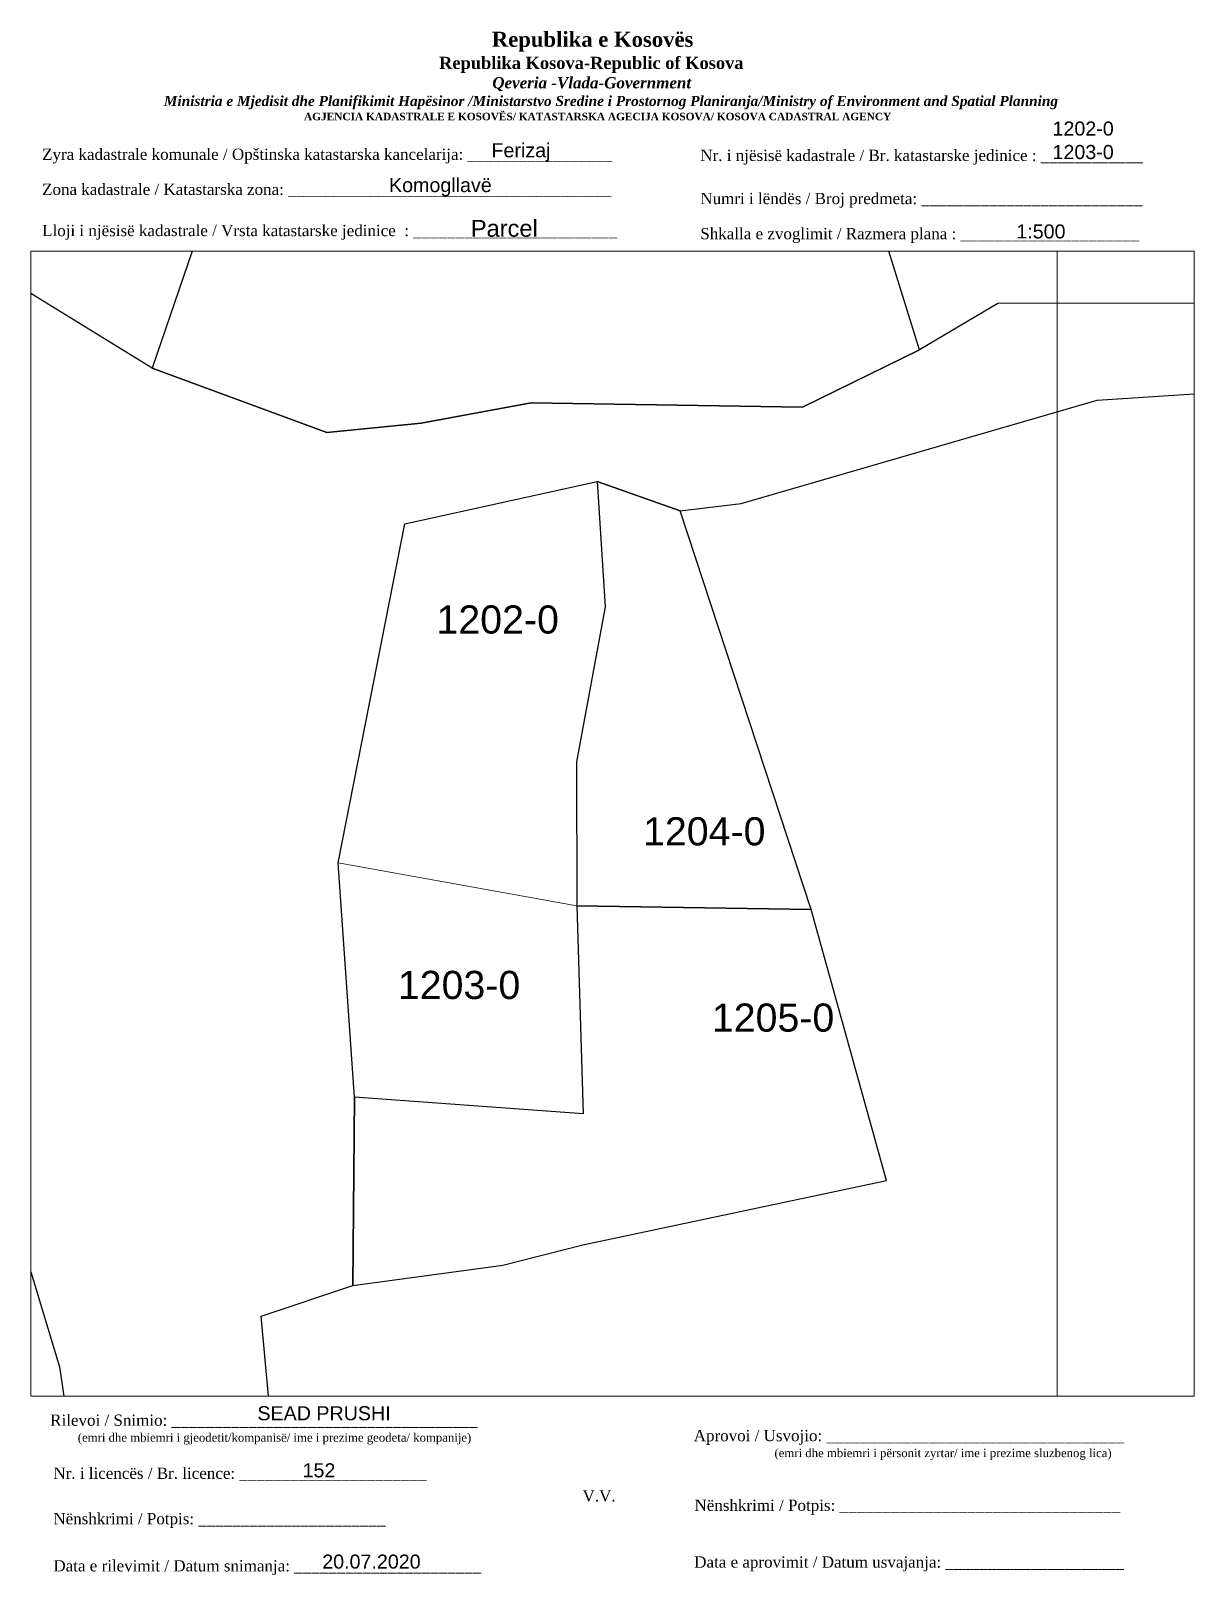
# Paper-space layout 'Manuali' of a CAD drawing. Header units: metres, sheet in millimetres. Extents: x 1 to 208, y 2 to 276.
# The model-space entities are those that its viewports show. They can reach past a viewport. Long polylines and large blocks are cut down to what shows.
import ezdxf
from ezdxf.enums import TextEntityAlignment as Align

# ---------------------------------------------------------------- set-up
doc = ezdxf.new("R2010")
doc.units = ezdxf.units.M
doc.header["$XCLIPFRAME"] = 0
doc.layers.add('KOMOGLLAV_A10_PAR_PARCEL_T', color=7, linetype='Continuous')
doc.layers.add('KOMOGLLAV_PAR_PARCELGEOM_I', color=7, linetype='Continuous')
for name, color, linetype, lineweight in [('Korniza e jashtme', 7, 'Continuous', 0), ('Orto', 7, 'Continuous', 0), ('Pikat zyrtare shape', 7, 'Continuous', 0)]:
    doc.layers.add(name, color=color, linetype=linetype, lineweight=lineweight)
doc.styles.get("Standard").update_dxf_attribs({"font": 'arial.ttf'})
picture_1 = doc.add_image_def('image1.ecw', size_in_pixel=(10000, 10000))

msp = doc.modelspace()

# ---------------------------------------------------------------- linework, layer by layer
at = {"layer": 'KOMOGLLAV_PAR_PARCELGEOM_I', "color": 7, "linetype": 'Continuous'}
for points in [[(7517586.77, 4689056.91), (7517566.67, 4689056.88), (7517559.7, 4689052.76), (7517549.3, 4689047.67), (7517525.22, 4689048.07), (7517515.43, 4689046.24), (7517507.06, 4689045.42), (7517491.55, 4689051.14), (7517470.33, 4689064.2)], [(7517467.28, 4689033.5), (7517480.57, 4688999.08), (7517477.24, 4688993.85)], [(7517475.72, 4688987.77), (7517483.31, 4688962.45), (7517487.17, 4688936.17)], [(7517505.5, 4688919.57), (7517501.24, 4688966.97), (7517509.38, 4688969.68), (7517509.53, 4688986.41), (7517508.06, 4689007.22), (7517514, 4689037.31), (7517531.09, 4689041.07), (7517538.45, 4689038.48), (7517543.88, 4689039.13), (7517543.88, 4689039.13), (7517575.5, 4689048.31), (7517598.31, 4689049.74)]]:
    msp.add_lwpolyline(points, dxfattribs=at)
for points in [[(7517559.7, 4689052.76), (7517551.95, 4689077.67), (7517548.88, 4689096.81), (7517537.18, 4689106.04), (7517505.62, 4689097.01), (7517512.16, 4689080.74), (7517497.27, 4689067.88), (7517491.55, 4689051.14), (7517507.06, 4689045.42), (7517515.43, 4689046.24), (7517525.22, 4689048.07), (7517549.3, 4689047.67), (7517559.7, 4689052.76)], [(7517550.08, 4689003.06), (7517538.45, 4689038.48), (7517531.09, 4689041.07), (7517531.79, 4689029.93), (7517529.24, 4689016.18), (7517529.28, 4689003.38), (7517550.08, 4689003.06)], [(7517556.78, 4688979), (7517550.08, 4689003.06), (7517529.28, 4689003.38), (7517529.82, 4688984.93), (7517509.53, 4688986.41), (7517509.38, 4688969.68), (7517522.69, 4688971.49), (7517529.8, 4688973.3), (7517556.78, 4688979)]]:
    msp.add_lwpolyline(points, close=True, dxfattribs=at)
at = {"layer": 'Pikat zyrtare shape'}
for points in [[(7517529.24, 4689016.18), (7517531.79, 4689029.93), (7517531.09, 4689041.07), (7517514, 4689037.31), (7517508.06, 4689007.22), (7517529.28, 4689003.38), (7517529.24, 4689016.18)], [(7517529.82, 4688984.93), (7517529.28, 4689003.38), (7517508.06, 4689007.22), (7517509.53, 4688986.41), (7517529.82, 4688984.93)]]:
    msp.add_lwpolyline(points, close=True, dxfattribs=at)

# ---------------------------------------------------------------- texts
at = {"layer": 'KOMOGLLAV_A10_PAR_PARCEL_T', "color": 7}
for s, p in [('1202-0', (7517522.24, 4689028.82)), ('1204-0', (7517540.59, 4689010.01)), ('1203-0', (7517518.81, 4688996.37)), ('1205-0', (7517546.7, 4688993.47))]:
    msp.add_text(s, height=2.5, dxfattribs=at).set_placement(p, align=Align.MIDDLE_CENTER)

# ---------------------------------------------------------------- pictures from other files: only their frames are drawn
at = {"layer": 'Orto'}
image = msp.add_image(picture_1, insert=(7516000, 4688000), size_in_units=(2000, 2000), dxfattribs=at)
image.set_boundary_path([(7332.39, 4681.76), (7859.2, 5231.39)])

psp = doc.layouts.new('Manuali')

# ---------------------------------------------------------------- texts
for s, insert, char_height, width, attachment_point in [('\\pi77.297;{\\fBook Antiqua|b1|i0|c0|p18;\\H1.333x;Republika e Kosovës\\fTimes New Roman|b1|i0|c0|p18;\\P\\pi67.927;\\fBook Antiqua|b1|i0|c0|p18;\\H0.8125x;Republika Kosova-Republic of Kosova\\fTimes New Roman|b1|i0|c0|p18;\\P\\pi77.378;\\fBook Antiqua|b1|i1|c0|p18;\\H0.9233x;Qeveria -Vlada-Government \\P\\pi13.032,l6,t23.033;\\fTimes New Roman|b1|i1|c0|p18;\\H0.9x;Ministria e Mjedisit dhe Planifikimit Hapësinor /Ministarstvo Sredine i Prostornog Planiranja/Ministry of Environment and Spatial Planning\\P\\pi43.931,l0,tz;\\fBook Antiqua|b1|i0|c0|p18;\\H0.7406x;AGJENCIA KADASTRALE E KOSOVËS/ KATASTARSKA AGECIJA KOSOVA/ KOSOVA CADASTRAL AGENCY}', (5.57, 275.89), 2, 191.8237, 1), ('1202-0\\P1203-0', (187.91, 256.6), 2.5, 9.6047, 5), ('{\\fTimes New Roman|b0|i0|c0|p18;Zyra kadastrale komunale / Opštinska katastarska kancelarija: _________________}', (2.98, 255.14), 2, 100.6873, 1), ('Ferizaj', (88.05, 254.47), 2.5, 9.9735, 5), ('{\\fTimes New Roman|b0|i0|c0|p18;Nr. i njësisë kadastrale / Br. katastarske jedinice : ____________}', (119.91, 254.94), 2, 79.9484, 1), ('Komogllavë', (73.73, 248.29), 2.5, 41.1507, 5), ('{\\fTimes New Roman|b0|i0|c0|p18;Zona kadastrale / Katastarska zona: ______________________________________}', (2.98, 248.91), 2, 100.6873, 1), ('{\\fTimes New Roman|b0|i0|c0|p18;Numri i lëndës / Broj predmeta: __________________________}', (119.91, 247.28), 2, 79.9484, 1), ('{\\fTimes New Roman|b0|i0|c0|p18;Lloji i njësisë kadastrale / Vrsta katastarske jedinice  : ________________________}', (2.98, 241.59), 2, 100.6873, 1), ('{\\fArial|b0|i0|c0|p34;Parcel}', (85.09, 240.96), 3, 11.2939, 5), ('1:500', (180.41, 240.41), 2.5, 10.1784, 5), ('{\\fTimes New Roman|b0|i0|c0|p18;Shkalla e zvoglimit / Razmera plana : _____________________}', (119.91, 241.04), 2, 79.9484, 1), ('{\\fTimes New Roman|b0|i0|c0|p18;Rilevoi / Snimio: ____________________________________\\P     \\H0.75x;(emri dhe mbiemri i gjeodetit/kompanisë/ ime i prezime geodeta/ kompanije)}', (42.38, 27.65), 2, 74.7958, 5), ('SEAD PRUSHI', (53.06, 30.53), 2.5, 27.1816, 5), ('{\\fTimes New Roman|b0|i0|c0|p18; Aprovoi / Usvojio: ___________________________________\\P                    \\H0.75x;(emri dhe mbiemri i përsonit zyrtar/ ime i prezime sluzbenog lica)}', (117.98, 27.58), 2, 83.344, 1), ('{\\fTimes New Roman|b0|i0|c0|p18;Nr. i licencës / Br. licence: ______________________\\P                                }', (4.98, 20.89), 2, 83.344, 1), ('152', (52.16, 20.39), 2.5, 5.3971, 5), ('{\\fTimes New Roman|b0|i0|c0|p18;V.V.                                 }', (101.92, 15.84), 2, 5.7076, 5), ('{\\fTimes New Roman|b0|i0|c0|p18; Nënshkrimi / Potpis: _________________________________}', (118.12, 15.2), 2, 83.344, 1), ('{\\fTimes New Roman|b0|i0|c0|p18;Nënshkrimi / Potpis: ______________________\\P                                 }', (4.98, 12.82), 2, 83.344, 1), ('{\\fTimes New Roman|b0|i0|c0|p18;Data e rilevimit / Datum snimanja: ______________________\\P                                 }', (4.98, 4.45), 2, 83.344, 1), ('20.07.2020', (61.48, 4.18), 2.5, 21.186, 5), ('{\\fTimes New Roman|b0|i0|c0|p18; Data e aprovimit / Datum usvajanja: _____________________}', (118.07, 5.12), 2, 83.344, 1)]:
    psp.add_mtext(s, dxfattribs=dict(insert=insert, char_height=char_height, width=width, attachment_point=attachment_point))

# ---------------------------------------------------------------- viewports
at = {"layer": 'Korniza e jashtme', "view_target_point": (370776.43, 310629.57)}
psp.add_viewport(center=(104.31, 135.25), size=(206.65, 203.4046), view_center_point=(7146756.01, 4378381.12), view_height=101.7023, dxfattribs=at)

doc.saveas('drawing.dxf')
